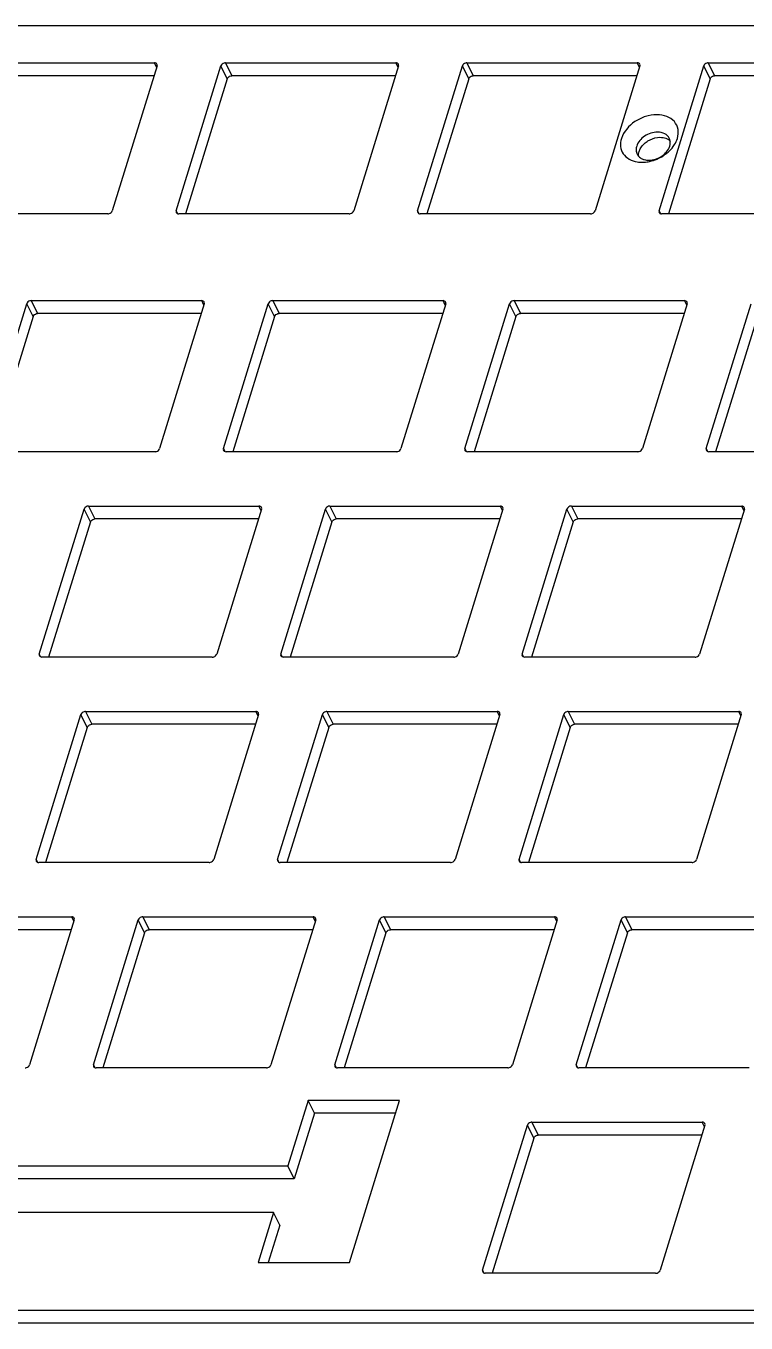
# Model space of a CAD drawing. Header units: inches. Extents: x -1111 to 11437, y -3682 to 971.
# Drawn here: x 11235.3 to 11287.5, y -3429.2 to -3335.2 of the extents above; entities that cross this region are included whole.
import ezdxf

# ---------------------------------------------------------------- set-up
doc = ezdxf.new("R2010")
doc.units = ezdxf.units.IN
doc.header["$LTSCALE"] = 1.21
doc.header["$MEASUREMENT"] = 0
doc.layers.get('0').update_dxf_attribs({"linetype": 'CONTINUOUS'})

msp = doc.modelspace()

# ---------------------------------------------------------------- linework, layer by layer
at = {"color": 7, "linetype": 'Continuous'}
for p, q in [((11434.763, -3335.186), (11118.285, -3335.186)), ((11232.216, -3337.857), (11244.567, -3337.857)), ((11244.757, -3338.077), (11241.511, -3348.581)), ((11244.726, -3338.18), (11244.567, -3337.857)), ((11246.144, -3348.581), (11249.39, -3338.077)), ((11249.848, -3339.009), (11249.39, -3338.077)), ((11249.716, -3337.857), (11250.174, -3338.79)), ((11249.716, -3337.857), (11262.067, -3337.857)), ((11262.258, -3338.077), (11259.011, -3348.581)), ((11262.226, -3338.18), (11262.067, -3337.857)), ((11263.644, -3348.581), (11266.89, -3338.077)), ((11267.348, -3339.009), (11266.89, -3338.077)), ((11267.216, -3337.857), (11267.674, -3338.79)), ((11267.216, -3337.857), (11279.568, -3337.857)), ((11279.758, -3338.077), (11276.512, -3348.581)), ((11279.726, -3338.18), (11279.568, -3337.857)), ((11281.145, -3348.581), (11284.391, -3338.077)), ((11284.848, -3339.009), (11284.391, -3338.077)), ((11284.716, -3337.857), (11297.068, -3337.857)), ((11284.716, -3337.857), (11285.174, -3338.79)), ((11244.537, -3338.79), (11232.673, -3338.79)), ((11249.848, -3339.009), (11246.822, -3348.8)), ((11262.037, -3338.79), (11250.174, -3338.79)), ((11267.348, -3339.009), (11264.322, -3348.8)), ((11279.537, -3338.79), (11267.674, -3338.79)), ((11284.848, -3339.009), (11281.822, -3348.8)), ((11297.037, -3338.79), (11285.174, -3338.79)), ((11241.186, -3348.8), (11228.834, -3348.8)), ((11246.144, -3348.581), (11246.24, -3348.775)), ((11258.686, -3348.8), (11246.334, -3348.8)), ((11263.644, -3348.581), (11263.74, -3348.775)), ((11276.186, -3348.8), (11263.834, -3348.8)), ((11281.145, -3348.581), (11281.24, -3348.775)), ((11293.686, -3348.8), (11281.335, -3348.8)), ((11232.068, -3365.817), (11235.314, -3355.312)), ((11235.772, -3356.245), (11235.314, -3355.312)), ((11235.64, -3355.093), (11236.097, -3356.025)), ((11235.64, -3355.093), (11247.991, -3355.093)), ((11248.181, -3355.312), (11244.935, -3365.817)), ((11248.149, -3355.416), (11247.991, -3355.093)), ((11249.568, -3365.817), (11252.814, -3355.312)), ((11253.272, -3356.245), (11252.814, -3355.312)), ((11253.14, -3355.093), (11253.597, -3356.025)), ((11253.14, -3355.093), (11265.491, -3355.093)), ((11265.681, -3355.312), (11262.435, -3365.817)), ((11265.649, -3355.416), (11265.491, -3355.093)), ((11267.068, -3365.817), (11270.314, -3355.312)), ((11270.772, -3356.245), (11270.314, -3355.312)), ((11270.64, -3355.093), (11271.098, -3356.025)), ((11270.64, -3355.093), (11282.991, -3355.093)), ((11283.182, -3355.312), (11279.935, -3365.817)), ((11283.15, -3355.416), (11282.991, -3355.093)), ((11284.568, -3365.817), (11287.814, -3355.312)), ((11235.772, -3356.245), (11232.746, -3366.036)), ((11247.961, -3356.025), (11236.097, -3356.025)), ((11253.272, -3356.245), (11250.246, -3366.036)), ((11265.461, -3356.025), (11253.597, -3356.025)), ((11270.772, -3356.245), (11267.746, -3366.036)), ((11282.961, -3356.025), (11271.098, -3356.025)), ((11288.272, -3356.245), (11285.246, -3366.036)), ((11249.568, -3365.817), (11249.663, -3366.011)), ((11267.068, -3365.817), (11267.164, -3366.011)), ((11284.568, -3365.817), (11284.664, -3366.011)), ((11244.609, -3366.036), (11232.258, -3366.036)), ((11262.11, -3366.036), (11249.758, -3366.036)), ((11279.61, -3366.036), (11267.258, -3366.036)), ((11297.11, -3366.036), (11284.758, -3366.036)), ((11236.219, -3380.7), (11239.465, -3370.196)), ((11239.922, -3371.128), (11239.465, -3370.196)), ((11239.79, -3369.976), (11240.248, -3370.909)), ((11239.79, -3369.976), (11252.142, -3369.976)), ((11252.332, -3370.196), (11249.086, -3380.7)), ((11252.3, -3370.299), (11252.142, -3369.976)), ((11253.719, -3380.7), (11256.965, -3370.196)), ((11257.423, -3371.128), (11256.965, -3370.196)), ((11257.291, -3369.976), (11257.748, -3370.909)), ((11257.291, -3369.976), (11269.642, -3369.976)), ((11269.832, -3370.196), (11266.586, -3380.7)), ((11269.8, -3370.299), (11269.642, -3369.976)), ((11271.219, -3380.7), (11274.465, -3370.196)), ((11274.923, -3371.128), (11274.465, -3370.196)), ((11274.791, -3369.976), (11287.142, -3369.976)), ((11274.791, -3369.976), (11275.248, -3370.909)), ((11287.332, -3370.196), (11284.086, -3380.7)), ((11287.3, -3370.299), (11287.142, -3369.976)), ((11239.922, -3371.128), (11236.897, -3380.919)), ((11252.112, -3370.909), (11240.248, -3370.909)), ((11257.423, -3371.128), (11254.397, -3380.919)), ((11269.612, -3370.909), (11257.748, -3370.909)), ((11274.923, -3371.128), (11271.897, -3380.919)), ((11287.112, -3370.909), (11275.248, -3370.909)), ((11236.219, -3380.7), (11236.314, -3380.895)), ((11253.719, -3380.7), (11253.814, -3380.895)), ((11271.219, -3380.7), (11271.314, -3380.895)), ((11248.76, -3380.919), (11236.409, -3380.919)), ((11266.26, -3380.919), (11253.909, -3380.919)), ((11283.761, -3380.919), (11271.409, -3380.919)), ((11235.994, -3395.583), (11239.241, -3385.079)), ((11239.698, -3386.011), (11239.241, -3385.079)), ((11239.566, -3384.859), (11240.024, -3385.792)), ((11239.566, -3384.859), (11251.918, -3384.859)), ((11252.108, -3385.079), (11248.862, -3395.583)), ((11252.076, -3385.182), (11251.918, -3384.859)), ((11253.495, -3395.583), (11256.741, -3385.079)), ((11257.198, -3386.011), (11256.741, -3385.079)), ((11257.066, -3384.859), (11269.418, -3384.859)), ((11257.066, -3384.859), (11257.524, -3385.792)), ((11269.608, -3385.079), (11266.362, -3395.583)), ((11269.576, -3385.182), (11269.418, -3384.859)), ((11270.995, -3395.583), (11274.241, -3385.079)), ((11274.698, -3386.011), (11274.241, -3385.079)), ((11274.567, -3384.859), (11286.918, -3384.859)), ((11274.567, -3384.859), (11275.024, -3385.792)), ((11287.108, -3385.079), (11283.862, -3395.583)), ((11287.076, -3385.182), (11286.918, -3384.859)), ((11239.698, -3386.011), (11236.672, -3395.803)), ((11251.887, -3385.792), (11240.024, -3385.792)), ((11257.198, -3386.011), (11254.173, -3395.803)), ((11269.388, -3385.792), (11257.524, -3385.792)), ((11274.698, -3386.011), (11271.673, -3395.803)), ((11286.888, -3385.792), (11275.024, -3385.792)), ((11235.994, -3395.583), (11236.09, -3395.778)), ((11248.536, -3395.803), (11236.185, -3395.803)), ((11253.495, -3395.583), (11253.59, -3395.778)), ((11266.036, -3395.803), (11253.685, -3395.803)), ((11270.995, -3395.583), (11271.09, -3395.778)), ((11283.536, -3395.803), (11271.185, -3395.803)), ((11226.217, -3399.743), (11238.568, -3399.743)), ((11238.758, -3399.962), (11235.512, -3410.466)), ((11238.727, -3400.065), (11238.568, -3399.743)), ((11240.145, -3410.466), (11243.391, -3399.962)), ((11243.849, -3400.894), (11243.391, -3399.962)), ((11243.717, -3399.743), (11244.175, -3400.675)), ((11243.717, -3399.743), (11256.068, -3399.743)), ((11256.259, -3399.962), (11253.013, -3410.466)), ((11256.227, -3400.065), (11256.068, -3399.743)), ((11257.645, -3410.466), (11260.892, -3399.962)), ((11261.349, -3400.894), (11260.892, -3399.962)), ((11261.217, -3399.743), (11273.569, -3399.743)), ((11261.217, -3399.743), (11261.675, -3400.675)), ((11273.759, -3399.962), (11270.513, -3410.466)), ((11273.727, -3400.065), (11273.569, -3399.743)), ((11275.146, -3410.466), (11278.392, -3399.962)), ((11278.849, -3400.894), (11278.392, -3399.962)), ((11278.717, -3399.743), (11291.069, -3399.743)), ((11278.717, -3399.743), (11279.175, -3400.675)), ((11238.538, -3400.675), (11226.674, -3400.675)), ((11243.849, -3400.894), (11240.823, -3410.686)), ((11256.038, -3400.675), (11244.175, -3400.675)), ((11261.349, -3400.894), (11258.323, -3410.686)), ((11273.538, -3400.675), (11261.675, -3400.675)), ((11278.849, -3400.894), (11275.824, -3410.686)), ((11291.039, -3400.675), (11279.175, -3400.675)), ((11240.145, -3410.466), (11240.241, -3410.661)), ((11252.687, -3410.686), (11240.335, -3410.686)), ((11257.645, -3410.466), (11257.741, -3410.661)), ((11270.187, -3410.686), (11257.836, -3410.686)), ((11275.146, -3410.466), (11275.241, -3410.661)), ((11287.687, -3410.686), (11275.336, -3410.686)), ((11255.706, -3413.047), (11254.241, -3417.787)), ((11262.337, -3413.047), (11255.706, -3413.047)), ((11256.163, -3413.98), (11255.706, -3413.047)), ((11258.706, -3424.797), (11262.337, -3413.047)), ((11256.163, -3413.98), (11254.699, -3418.719)), ((11262.049, -3413.98), (11256.163, -3413.98)), ((11271.931, -3414.626), (11284.282, -3414.626)), ((11271.931, -3414.626), (11272.388, -3415.558)), ((11284.44, -3414.948), (11284.282, -3414.626)), ((11268.359, -3425.35), (11271.605, -3414.845)), ((11272.062, -3415.778), (11271.605, -3414.845)), ((11284.252, -3415.558), (11272.388, -3415.558)), ((11284.472, -3414.845), (11281.226, -3425.35)), ((11272.062, -3415.778), (11269.037, -3425.569)), ((11217.938, -3417.787), (11254.241, -3417.787)), ((11254.699, -3418.719), (11254.241, -3417.787)), ((11254.699, -3418.719), (11218.395, -3418.719)), ((11253.2, -3421.155), (11216.897, -3421.155)), ((11253.2, -3421.155), (11252.075, -3424.797)), ((11253.658, -3422.087), (11253.2, -3421.155)), ((11253.658, -3422.087), (11252.82, -3424.797)), ((11252.075, -3424.797), (11258.706, -3424.797)), ((11268.359, -3425.35), (11268.454, -3425.544)), ((11280.9, -3425.569), (11268.549, -3425.569)), ((11089.528, -3428.246), (11406.005, -3428.246)), ((11406.463, -3429.178), (11089.985, -3429.178))]:
    msp.add_line(p, q, dxfattribs=at)
for centre, radius, start, end in [((11280.171, -3344.171), 0.686, 194.17779, 220.93074), ((11279.899, -3342.944), 2.119, 261.09539, 265.44702), ((11280.19, -3344.154), 0.712, 220.92419, 223.53991)]:
    msp.add_arc(centre, radius, start, end, dxfattribs=at)
for points, knots in [([(11244.751, -3337.953), (11244.736, -3337.923), (11244.68, -3337.87), (11244.606, -3337.857), (11244.567, -3337.857)], [0, 0, 0, 0, 0.463406, 1, 1, 1, 1]), ([(11249.716, -3337.857), (11249.681, -3337.857), (11249.548, -3337.879), (11249.42, -3337.981), (11249.39, -3338.077)], [0, 0, 0, 0, 0.25896, 1, 1, 1, 1]), ([(11262.251, -3337.953), (11262.236, -3337.923), (11262.18, -3337.87), (11262.106, -3337.857), (11262.067, -3337.857)], [0, 0, 0, 0, 0.463406, 1, 1, 1, 1]), ([(11267.216, -3337.857), (11267.181, -3337.857), (11267.048, -3337.879), (11266.92, -3337.981), (11266.89, -3338.077)], [0, 0, 0, 0, 0.25896, 1, 1, 1, 1]), ([(11279.751, -3337.953), (11279.737, -3337.923), (11279.68, -3337.87), (11279.606, -3337.857), (11279.568, -3337.857)], [0, 0, 0, 0, 0.463406, 1, 1, 1, 1]), ([(11284.716, -3337.857), (11284.681, -3337.857), (11284.548, -3337.879), (11284.42, -3337.981), (11284.391, -3338.077)], [0, 0, 0, 0, 0.25896, 1, 1, 1, 1]), ([(11249.848, -3339.009), (11249.857, -3338.979), (11249.925, -3338.859), (11250.07, -3338.79), (11250.174, -3338.79)], [0, 0, 0, 0, 0.234577, 1, 1, 1, 1]), ([(11267.348, -3339.009), (11267.357, -3338.979), (11267.426, -3338.859), (11267.57, -3338.79), (11267.674, -3338.79)], [0, 0, 0, 0, 0.234577, 1, 1, 1, 1]), ([(11284.848, -3339.009), (11284.858, -3338.979), (11284.926, -3338.859), (11285.07, -3338.79), (11285.174, -3338.79)], [0, 0, 0, 0, 0.234577, 1, 1, 1, 1]), ([(11282.474, -3343.341), (11282.539, -3343.13), (11282.586, -3342.685), (11282.293, -3342.071), (11281.703, -3341.69), (11280.952, -3341.574), (11280.14, -3341.715), (11279.163, -3342.184), (11278.574, -3342.844), (11278.421, -3343.341)], [0, 0, 0, 0, 0.11158, 0.216046, 0.327089, 0.453024, 0.592442, 0.737252, 1, 1, 1, 1]), ([(11281.037, -3342.882), (11280.708, -3342.882), (11280.071, -3343.091), (11279.615, -3343.607), (11279.525, -3343.9)], [0, 0, 0, 0, 0.516982, 1, 1, 1, 1]), ([(11280.281, -3343.553), (11280.351, -3343.506), (11280.637, -3343.342), (11280.97, -3343.255), (11281.215, -3343.255)], [0, 0, 0, 0, 0.256059, 1, 1, 1, 1]), ([(11281.889, -3343.327), (11281.821, -3343.188), (11281.559, -3342.942), (11281.216, -3342.882), (11281.037, -3342.882)], [0, 0, 0, 0, 0.463511, 1, 1, 1, 1]), ([(11281.215, -3343.255), (11281.362, -3343.254), (11281.642, -3343.295), (11281.885, -3343.451), (11281.97, -3343.548)], [0, 0, 0, 0, 0.531386, 1, 1, 1, 1]), ([(11278.421, -3343.341), (11278.363, -3343.529), (11278.313, -3343.921), (11278.517, -3344.48), (11278.971, -3344.881), (11279.363, -3345.005), (11279.571, -3345.038)], [0, 0, 0, 0, 0.25244, 0.487913, 0.730666, 1, 1, 1, 1]), ([(11279.525, -3343.9), (11279.513, -3343.937), (11279.478, -3344.08), (11279.479, -3344.233), (11279.506, -3344.339)], [0, 0, 0, 0, 0.262386, 1, 1, 1, 1]), ([(11279.708, -3344.273), (11279.718, -3344.239), (11279.77, -3344.099), (11279.85, -3343.97), (11279.921, -3343.881)], [0, 0, 0, 0, 0.238015, 1, 1, 1, 1]), ([(11279.921, -3343.881), (11279.946, -3343.85), (11280.053, -3343.727), (11280.179, -3343.622), (11280.281, -3343.553)], [0, 0, 0, 0, 0.243595, 1, 1, 1, 1]), ([(11280.407, -3344.918), (11280.736, -3344.918), (11281.373, -3344.709), (11281.829, -3344.193), (11281.919, -3343.9)], [0, 0, 0, 0, 0.516982, 1, 1, 1, 1]), ([(11281.658, -3344.448), (11281.707, -3344.41), (11281.895, -3344.255), (11282.062, -3344.075), (11282.17, -3343.93)], [0, 0, 0, 0, 0.256573, 1, 1, 1, 1]), ([(11281.919, -3343.9), (11281.929, -3343.867), (11281.962, -3343.74), (11281.966, -3343.606), (11281.949, -3343.51)], [0, 0, 0, 0, 0.260925, 1, 1, 1, 1]), ([(11282.17, -3343.93), (11282.204, -3343.883), (11282.328, -3343.7), (11282.425, -3343.497), (11282.474, -3343.341)], [0, 0, 0, 0, 0.261044, 1, 1, 1, 1]), ([(11279.675, -3344.644), (11279.695, -3344.665), (11279.782, -3344.747), (11279.889, -3344.807), (11279.973, -3344.841)], [0, 0, 0, 0, 0.241426, 1, 1, 1, 1]), ([(11279.731, -3345.056), (11279.775, -3345.06), (11279.957, -3345.069), (11280.139, -3345.057), (11280.275, -3345.038)], [0, 0, 0, 0, 0.243865, 1, 1, 1, 1]), ([(11279.973, -3344.841), (11280.006, -3344.854), (11280.146, -3344.9), (11280.295, -3344.918), (11280.407, -3344.918)], [0, 0, 0, 0, 0.239429, 1, 1, 1, 1]), ([(11280.275, -3345.038), (11280.336, -3345.029), (11280.584, -3344.985), (11280.825, -3344.907), (11281, -3344.833)], [0, 0, 0, 0, 0.245998, 1, 1, 1, 1]), ([(11241.186, -3348.8), (11241.221, -3348.8), (11241.354, -3348.778), (11241.482, -3348.677), (11241.511, -3348.581)], [0, 0, 0, 0, 0.25896, 1, 1, 1, 1]), ([(11258.686, -3348.8), (11258.721, -3348.8), (11258.854, -3348.778), (11258.982, -3348.677), (11259.011, -3348.581)], [0, 0, 0, 0, 0.25896, 1, 1, 1, 1]), ([(11276.186, -3348.8), (11276.221, -3348.8), (11276.354, -3348.778), (11276.482, -3348.677), (11276.512, -3348.581)], [0, 0, 0, 0, 0.25896, 1, 1, 1, 1]), ([(11235.64, -3355.093), (11235.605, -3355.093), (11235.471, -3355.115), (11235.344, -3355.217), (11235.314, -3355.312)], [0, 0, 0, 0, 0.25896, 1, 1, 1, 1]), ([(11248.175, -3355.189), (11248.16, -3355.159), (11248.103, -3355.106), (11248.03, -3355.093), (11247.991, -3355.093)], [0, 0, 0, 0, 0.463406, 1, 1, 1, 1]), ([(11253.14, -3355.093), (11253.105, -3355.093), (11252.971, -3355.115), (11252.844, -3355.217), (11252.814, -3355.312)], [0, 0, 0, 0, 0.25896, 1, 1, 1, 1]), ([(11265.675, -3355.189), (11265.66, -3355.159), (11265.604, -3355.106), (11265.53, -3355.093), (11265.491, -3355.093)], [0, 0, 0, 0, 0.463406, 1, 1, 1, 1]), ([(11270.64, -3355.093), (11270.605, -3355.093), (11270.472, -3355.115), (11270.344, -3355.217), (11270.314, -3355.312)], [0, 0, 0, 0, 0.25896, 1, 1, 1, 1]), ([(11283.175, -3355.189), (11283.16, -3355.159), (11283.104, -3355.106), (11283.03, -3355.093), (11282.991, -3355.093)], [0, 0, 0, 0, 0.463406, 1, 1, 1, 1]), ([(11235.772, -3356.245), (11235.781, -3356.214), (11235.849, -3356.095), (11235.993, -3356.025), (11236.097, -3356.025)], [0, 0, 0, 0, 0.234577, 1, 1, 1, 1]), ([(11253.272, -3356.245), (11253.281, -3356.214), (11253.349, -3356.095), (11253.494, -3356.025), (11253.597, -3356.025)], [0, 0, 0, 0, 0.234577, 1, 1, 1, 1]), ([(11270.772, -3356.245), (11270.781, -3356.214), (11270.849, -3356.095), (11270.994, -3356.025), (11271.098, -3356.025)], [0, 0, 0, 0, 0.234577, 1, 1, 1, 1]), ([(11244.609, -3366.036), (11244.644, -3366.036), (11244.778, -3366.014), (11244.906, -3365.913), (11244.935, -3365.817)], [0, 0, 0, 0, 0.25896, 1, 1, 1, 1]), ([(11262.11, -3366.036), (11262.145, -3366.036), (11262.278, -3366.014), (11262.406, -3365.913), (11262.435, -3365.817)], [0, 0, 0, 0, 0.25896, 1, 1, 1, 1]), ([(11279.61, -3366.036), (11279.645, -3366.036), (11279.778, -3366.014), (11279.906, -3365.913), (11279.935, -3365.817)], [0, 0, 0, 0, 0.25896, 1, 1, 1, 1]), ([(11239.79, -3369.976), (11239.755, -3369.976), (11239.622, -3369.998), (11239.494, -3370.1), (11239.465, -3370.196)], [0, 0, 0, 0, 0.25896, 1, 1, 1, 1]), ([(11252.326, -3370.072), (11252.311, -3370.042), (11252.254, -3369.989), (11252.18, -3369.976), (11252.142, -3369.976)], [0, 0, 0, 0, 0.463406, 1, 1, 1, 1]), ([(11257.291, -3369.976), (11257.256, -3369.976), (11257.122, -3369.998), (11256.995, -3370.1), (11256.965, -3370.196)], [0, 0, 0, 0, 0.25896, 1, 1, 1, 1]), ([(11269.826, -3370.072), (11269.811, -3370.042), (11269.754, -3369.989), (11269.681, -3369.976), (11269.642, -3369.976)], [0, 0, 0, 0, 0.463406, 1, 1, 1, 1]), ([(11274.791, -3369.976), (11274.756, -3369.976), (11274.622, -3369.998), (11274.495, -3370.1), (11274.465, -3370.196)], [0, 0, 0, 0, 0.25896, 1, 1, 1, 1]), ([(11287.326, -3370.072), (11287.311, -3370.042), (11287.254, -3369.989), (11287.181, -3369.976), (11287.142, -3369.976)], [0, 0, 0, 0, 0.463406, 1, 1, 1, 1]), ([(11239.922, -3371.128), (11239.932, -3371.098), (11240, -3370.978), (11240.144, -3370.909), (11240.248, -3370.909)], [0, 0, 0, 0, 0.234577, 1, 1, 1, 1]), ([(11257.423, -3371.128), (11257.432, -3371.098), (11257.5, -3370.978), (11257.644, -3370.909), (11257.748, -3370.909)], [0, 0, 0, 0, 0.234577, 1, 1, 1, 1]), ([(11274.923, -3371.128), (11274.932, -3371.098), (11275, -3370.978), (11275.145, -3370.909), (11275.248, -3370.909)], [0, 0, 0, 0, 0.234577, 1, 1, 1, 1]), ([(11248.76, -3380.919), (11248.795, -3380.919), (11248.929, -3380.897), (11249.056, -3380.796), (11249.086, -3380.7)], [0, 0, 0, 0, 0.25896, 1, 1, 1, 1]), ([(11266.26, -3380.919), (11266.295, -3380.919), (11266.429, -3380.897), (11266.556, -3380.796), (11266.586, -3380.7)], [0, 0, 0, 0, 0.25896, 1, 1, 1, 1]), ([(11283.761, -3380.919), (11283.796, -3380.919), (11283.929, -3380.897), (11284.057, -3380.796), (11284.086, -3380.7)], [0, 0, 0, 0, 0.25896, 1, 1, 1, 1]), ([(11239.566, -3384.859), (11239.531, -3384.859), (11239.398, -3384.881), (11239.27, -3384.983), (11239.241, -3385.079)], [0, 0, 0, 0, 0.25896, 1, 1, 1, 1]), ([(11252.101, -3384.955), (11252.087, -3384.926), (11252.03, -3384.873), (11251.956, -3384.859), (11251.918, -3384.859)], [0, 0, 0, 0, 0.463406, 1, 1, 1, 1]), ([(11257.066, -3384.859), (11257.031, -3384.859), (11256.898, -3384.881), (11256.77, -3384.983), (11256.741, -3385.079)], [0, 0, 0, 0, 0.25896, 1, 1, 1, 1]), ([(11269.601, -3384.955), (11269.587, -3384.926), (11269.53, -3384.873), (11269.456, -3384.859), (11269.418, -3384.859)], [0, 0, 0, 0, 0.463406, 1, 1, 1, 1]), ([(11274.567, -3384.859), (11274.532, -3384.859), (11274.398, -3384.881), (11274.27, -3384.983), (11274.241, -3385.079)], [0, 0, 0, 0, 0.25896, 1, 1, 1, 1]), ([(11287.102, -3384.955), (11287.087, -3384.926), (11287.03, -3384.873), (11286.957, -3384.859), (11286.918, -3384.859)], [0, 0, 0, 0, 0.463406, 1, 1, 1, 1]), ([(11239.698, -3386.011), (11239.708, -3385.981), (11239.776, -3385.861), (11239.92, -3385.792), (11240.024, -3385.792)], [0, 0, 0, 0, 0.234577, 1, 1, 1, 1]), ([(11257.198, -3386.011), (11257.208, -3385.981), (11257.276, -3385.861), (11257.42, -3385.792), (11257.524, -3385.792)], [0, 0, 0, 0, 0.234577, 1, 1, 1, 1]), ([(11274.698, -3386.011), (11274.708, -3385.981), (11274.776, -3385.861), (11274.92, -3385.792), (11275.024, -3385.792)], [0, 0, 0, 0, 0.234577, 1, 1, 1, 1]), ([(11248.536, -3395.803), (11248.571, -3395.803), (11248.704, -3395.781), (11248.832, -3395.679), (11248.862, -3395.583)], [0, 0, 0, 0, 0.25896, 1, 1, 1, 1]), ([(11266.036, -3395.803), (11266.071, -3395.803), (11266.205, -3395.781), (11266.332, -3395.679), (11266.362, -3395.583)], [0, 0, 0, 0, 0.25896, 1, 1, 1, 1]), ([(11283.536, -3395.803), (11283.571, -3395.803), (11283.705, -3395.781), (11283.832, -3395.679), (11283.862, -3395.583)], [0, 0, 0, 0, 0.25896, 1, 1, 1, 1]), ([(11238.752, -3399.839), (11238.737, -3399.809), (11238.681, -3399.756), (11238.607, -3399.743), (11238.568, -3399.743)], [0, 0, 0, 0, 0.463406, 1, 1, 1, 1]), ([(11243.717, -3399.743), (11243.682, -3399.743), (11243.549, -3399.765), (11243.421, -3399.866), (11243.391, -3399.962)], [0, 0, 0, 0, 0.25896, 1, 1, 1, 1]), ([(11256.252, -3399.839), (11256.237, -3399.809), (11256.181, -3399.756), (11256.107, -3399.743), (11256.068, -3399.743)], [0, 0, 0, 0, 0.463406, 1, 1, 1, 1]), ([(11261.217, -3399.743), (11261.182, -3399.743), (11261.049, -3399.765), (11260.921, -3399.866), (11260.892, -3399.962)], [0, 0, 0, 0, 0.25896, 1, 1, 1, 1]), ([(11273.752, -3399.839), (11273.738, -3399.809), (11273.681, -3399.756), (11273.607, -3399.743), (11273.569, -3399.743)], [0, 0, 0, 0, 0.463406, 1, 1, 1, 1]), ([(11278.717, -3399.743), (11278.682, -3399.743), (11278.549, -3399.765), (11278.421, -3399.866), (11278.392, -3399.962)], [0, 0, 0, 0, 0.25896, 1, 1, 1, 1]), ([(11243.849, -3400.894), (11243.858, -3400.864), (11243.926, -3400.744), (11244.071, -3400.675), (11244.175, -3400.675)], [0, 0, 0, 0, 0.234577, 1, 1, 1, 1]), ([(11261.349, -3400.894), (11261.358, -3400.864), (11261.427, -3400.744), (11261.571, -3400.675), (11261.675, -3400.675)], [0, 0, 0, 0, 0.234577, 1, 1, 1, 1]), ([(11278.849, -3400.894), (11278.859, -3400.864), (11278.927, -3400.744), (11279.071, -3400.675), (11279.175, -3400.675)], [0, 0, 0, 0, 0.234577, 1, 1, 1, 1]), ([(11235.187, -3410.686), (11235.222, -3410.686), (11235.355, -3410.664), (11235.483, -3410.562), (11235.512, -3410.466)], [0, 0, 0, 0, 0.25896, 1, 1, 1, 1]), ([(11252.687, -3410.686), (11252.722, -3410.686), (11252.855, -3410.664), (11252.983, -3410.562), (11253.013, -3410.466)], [0, 0, 0, 0, 0.25896, 1, 1, 1, 1]), ([(11270.187, -3410.686), (11270.222, -3410.686), (11270.355, -3410.664), (11270.483, -3410.562), (11270.513, -3410.466)], [0, 0, 0, 0, 0.25896, 1, 1, 1, 1]), ([(11271.931, -3414.626), (11271.896, -3414.626), (11271.762, -3414.648), (11271.635, -3414.75), (11271.605, -3414.845)], [0, 0, 0, 0, 0.25896, 1, 1, 1, 1]), ([(11284.466, -3414.722), (11284.451, -3414.692), (11284.394, -3414.639), (11284.321, -3414.626), (11284.282, -3414.626)], [0, 0, 0, 0, 0.463406, 1, 1, 1, 1]), ([(11272.062, -3415.778), (11272.072, -3415.747), (11272.14, -3415.627), (11272.284, -3415.558), (11272.388, -3415.558)], [0, 0, 0, 0, 0.234577, 1, 1, 1, 1]), ([(11280.9, -3425.569), (11280.935, -3425.569), (11281.069, -3425.547), (11281.196, -3425.445), (11281.226, -3425.35)], [0, 0, 0, 0, 0.25896, 1, 1, 1, 1])]:
    msp.add_open_spline(points, degree=3, knots=knots, dxfattribs=at)
for points in [[(11244.757, -3338.077), (11244.77, -3338.037), (11244.769, -3337.99), (11244.751, -3337.953)], [(11262.258, -3338.077), (11262.27, -3338.037), (11262.269, -3337.99), (11262.251, -3337.953)], [(11279.758, -3338.077), (11279.77, -3338.037), (11279.769, -3337.99), (11279.751, -3337.953)], [(11281.949, -3343.51), (11281.937, -3343.447), (11281.917, -3343.385), (11281.889, -3343.327)], [(11279.675, -3344.641), (11279.668, -3344.59), (11279.666, -3344.538), (11279.668, -3344.487)], [(11279.668, -3344.487), (11279.673, -3344.414), (11279.686, -3344.342), (11279.708, -3344.273)], [(11281, -3344.833), (11281.233, -3344.733), (11281.456, -3344.603), (11281.658, -3344.448)], [(11246.144, -3348.581), (11246.132, -3348.62), (11246.133, -3348.667), (11246.151, -3348.704)], [(11246.151, -3348.704), (11246.163, -3348.73), (11246.184, -3348.752), (11246.209, -3348.767)], [(11246.209, -3348.767), (11246.245, -3348.79), (11246.291, -3348.8), (11246.334, -3348.8)], [(11263.644, -3348.581), (11263.632, -3348.62), (11263.633, -3348.667), (11263.651, -3348.704)], [(11263.651, -3348.704), (11263.663, -3348.73), (11263.685, -3348.752), (11263.709, -3348.767)], [(11263.709, -3348.767), (11263.745, -3348.79), (11263.791, -3348.8), (11263.834, -3348.8)], [(11281.145, -3348.581), (11281.132, -3348.62), (11281.133, -3348.667), (11281.151, -3348.704)], [(11281.151, -3348.704), (11281.164, -3348.73), (11281.185, -3348.752), (11281.209, -3348.767)], [(11281.209, -3348.767), (11281.246, -3348.79), (11281.291, -3348.8), (11281.335, -3348.8)], [(11248.181, -3355.312), (11248.193, -3355.273), (11248.193, -3355.226), (11248.175, -3355.189)], [(11265.681, -3355.312), (11265.694, -3355.273), (11265.693, -3355.226), (11265.675, -3355.189)], [(11283.182, -3355.312), (11283.194, -3355.273), (11283.193, -3355.226), (11283.175, -3355.189)], [(11249.568, -3365.817), (11249.556, -3365.856), (11249.556, -3365.903), (11249.575, -3365.94)], [(11267.068, -3365.817), (11267.056, -3365.856), (11267.057, -3365.903), (11267.075, -3365.94)], [(11284.568, -3365.817), (11284.556, -3365.856), (11284.557, -3365.903), (11284.575, -3365.94)], [(11249.575, -3365.94), (11249.587, -3365.966), (11249.608, -3365.988), (11249.632, -3366.003)], [(11249.632, -3366.003), (11249.669, -3366.026), (11249.715, -3366.036), (11249.758, -3366.036)], [(11267.075, -3365.94), (11267.087, -3365.966), (11267.108, -3365.988), (11267.133, -3366.003)], [(11267.133, -3366.003), (11267.169, -3366.026), (11267.215, -3366.036), (11267.258, -3366.036)], [(11284.575, -3365.94), (11284.587, -3365.966), (11284.609, -3365.988), (11284.633, -3366.003)], [(11284.633, -3366.003), (11284.669, -3366.026), (11284.715, -3366.036), (11284.758, -3366.036)], [(11252.332, -3370.196), (11252.344, -3370.156), (11252.344, -3370.109), (11252.326, -3370.072)], [(11269.832, -3370.196), (11269.844, -3370.156), (11269.844, -3370.109), (11269.826, -3370.072)], [(11287.332, -3370.196), (11287.344, -3370.156), (11287.344, -3370.109), (11287.326, -3370.072)], [(11236.219, -3380.7), (11236.207, -3380.739), (11236.207, -3380.786), (11236.225, -3380.823)], [(11236.225, -3380.823), (11236.238, -3380.849), (11236.259, -3380.871), (11236.283, -3380.886)], [(11236.283, -3380.886), (11236.32, -3380.909), (11236.365, -3380.919), (11236.409, -3380.919)], [(11253.719, -3380.7), (11253.707, -3380.739), (11253.707, -3380.786), (11253.725, -3380.823)], [(11253.725, -3380.823), (11253.738, -3380.849), (11253.759, -3380.871), (11253.783, -3380.886)], [(11253.783, -3380.886), (11253.82, -3380.909), (11253.866, -3380.919), (11253.909, -3380.919)], [(11271.219, -3380.7), (11271.207, -3380.739), (11271.207, -3380.786), (11271.225, -3380.823)], [(11271.225, -3380.823), (11271.238, -3380.849), (11271.259, -3380.871), (11271.283, -3380.886)], [(11271.283, -3380.886), (11271.32, -3380.909), (11271.366, -3380.919), (11271.409, -3380.919)], [(11252.108, -3385.079), (11252.12, -3385.039), (11252.119, -3384.992), (11252.101, -3384.955)], [(11269.608, -3385.079), (11269.62, -3385.039), (11269.62, -3384.992), (11269.601, -3384.955)], [(11287.108, -3385.079), (11287.12, -3385.039), (11287.12, -3384.992), (11287.102, -3384.955)], [(11235.994, -3395.583), (11235.982, -3395.623), (11235.983, -3395.67), (11236.001, -3395.707)], [(11236.001, -3395.707), (11236.013, -3395.732), (11236.035, -3395.754), (11236.059, -3395.77)], [(11236.059, -3395.77), (11236.096, -3395.793), (11236.141, -3395.803), (11236.185, -3395.803)], [(11253.495, -3395.583), (11253.482, -3395.623), (11253.483, -3395.67), (11253.501, -3395.707)], [(11253.501, -3395.707), (11253.514, -3395.732), (11253.535, -3395.754), (11253.559, -3395.77)], [(11253.559, -3395.77), (11253.596, -3395.793), (11253.641, -3395.803), (11253.685, -3395.803)], [(11270.995, -3395.583), (11270.983, -3395.623), (11270.983, -3395.67), (11271.001, -3395.707)], [(11271.001, -3395.707), (11271.014, -3395.732), (11271.035, -3395.754), (11271.059, -3395.77)], [(11271.059, -3395.77), (11271.096, -3395.793), (11271.142, -3395.803), (11271.185, -3395.803)], [(11238.758, -3399.962), (11238.771, -3399.923), (11238.77, -3399.876), (11238.752, -3399.839)], [(11256.259, -3399.962), (11256.271, -3399.923), (11256.27, -3399.876), (11256.252, -3399.839)], [(11273.759, -3399.962), (11273.771, -3399.923), (11273.77, -3399.876), (11273.752, -3399.839)], [(11240.145, -3410.466), (11240.133, -3410.506), (11240.134, -3410.553), (11240.152, -3410.59)], [(11240.152, -3410.59), (11240.164, -3410.615), (11240.185, -3410.638), (11240.21, -3410.653)], [(11240.21, -3410.653), (11240.246, -3410.676), (11240.292, -3410.686), (11240.335, -3410.686)], [(11257.645, -3410.466), (11257.633, -3410.506), (11257.634, -3410.553), (11257.652, -3410.59)], [(11257.652, -3410.59), (11257.664, -3410.615), (11257.686, -3410.638), (11257.71, -3410.653)], [(11257.71, -3410.653), (11257.747, -3410.676), (11257.792, -3410.686), (11257.836, -3410.686)], [(11275.146, -3410.466), (11275.133, -3410.506), (11275.134, -3410.553), (11275.152, -3410.59)], [(11275.152, -3410.59), (11275.165, -3410.615), (11275.186, -3410.638), (11275.21, -3410.653)], [(11275.21, -3410.653), (11275.247, -3410.676), (11275.292, -3410.686), (11275.336, -3410.686)], [(11284.472, -3414.845), (11284.484, -3414.806), (11284.484, -3414.759), (11284.466, -3414.722)], [(11268.359, -3425.35), (11268.347, -3425.389), (11268.347, -3425.436), (11268.365, -3425.473)], [(11268.365, -3425.473), (11268.378, -3425.499), (11268.399, -3425.521), (11268.423, -3425.536)], [(11268.423, -3425.536), (11268.46, -3425.559), (11268.506, -3425.569), (11268.549, -3425.569)]]:
    msp.add_open_spline(points, degree=3, dxfattribs=at)

doc.saveas('drawing.dxf')
